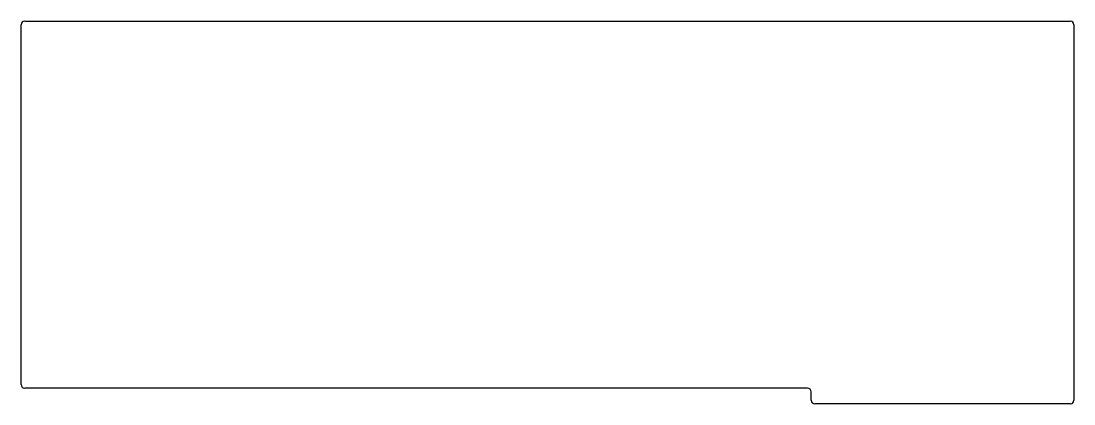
# Model space of a CAD drawing. Header units: millimetres. Extents: x 61 to 346, y -190 to -86.
import ezdxf

# ---------------------------------------------------------------- set-up
doc = ezdxf.new("R2010")
doc.units = ezdxf.units.MM

msp = doc.modelspace()

# ---------------------------------------------------------------- linework, layer by layer
for p, q in [((61, -184.75), (61, -87.5)), ((62, -86.5), (344.5, -86.5)), ((345.5, -87.5), (345.5, -189)), ((273.5, -185.75), (62, -185.75)), ((274.5, -189), (274.5, -186.75)), ((344.5, -190), (275.5, -190))]:
    msp.add_line(p, q)
for centre, start, end in [((62, -87.5), 90, 180), ((344.5, -87.5), 0, 90), ((62, -184.75), 180, 270), ((273.5, -186.75), 0, 90), ((275.5, -189), 180, 270), ((344.5, -189), 270, 0)]:
    msp.add_arc(centre, 1, start, end)

doc.saveas('drawing.dxf')
